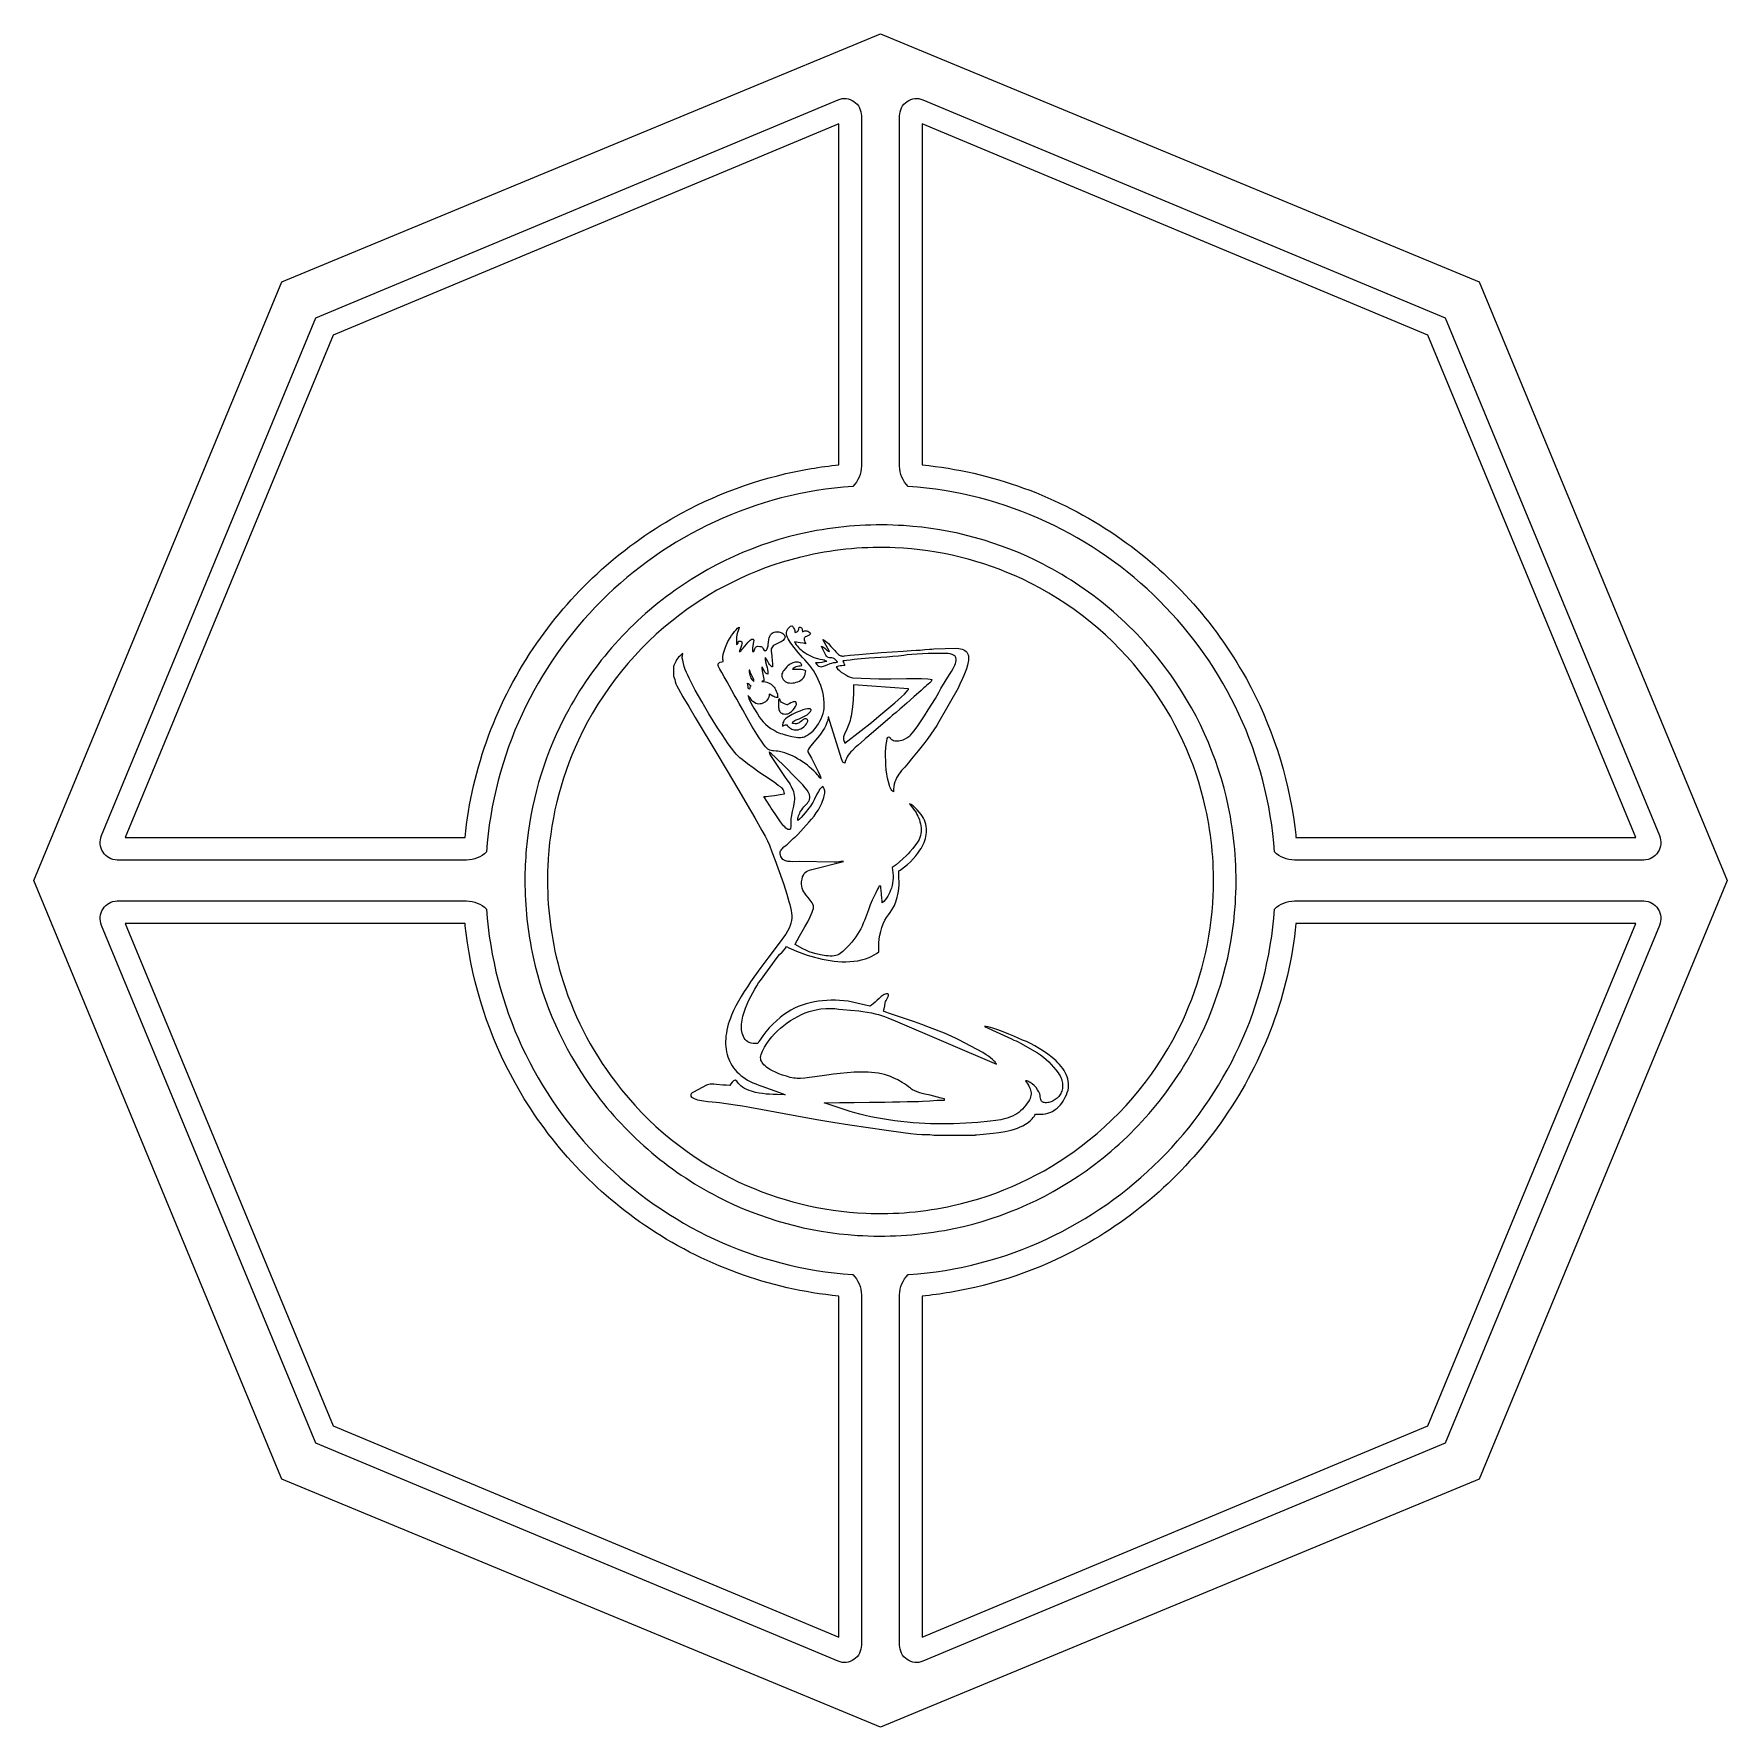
# Model space of a CAD drawing. Extents: x 0 to 300, y 0 to 300.
import ezdxf

# ---------------------------------------------------------------- set-up
doc = ezdxf.new("R2010")
doc.units = 0
doc.layers.add('Nível Padrão', color=18, linetype='CONTINUOUS')

msp = doc.modelspace()

# ---------------------------------------------------------------- linework, layer by layer
at = {"layer": 'Nível Padrão'}
for points in [[(43.93, 43.93), (43.17, 45.79), (0, 150), (43.93, 256.07), (150, 300), (256.07, 256.07), (300, 150), (256.07, 43.93), (150, 0), (43.93, 43.93)], [(126.52, 182.78), (126.59, 182.53), (126.7, 182.24), (126.99, 181.58), (127.3, 180.96), (127.54, 180.52), (128.18, 179.5), (128.51, 179.02), (128.86, 178.54), (129.21, 178.12), (129.62, 177.71), (130.09, 177.31), (130.59, 176.94), (131.14, 176.61), (131.71, 176.31), (132.3, 176.07), (132.61, 175.97), (132.91, 175.88), (133.57, 175.71), (134.31, 175.52), (135.04, 175.38), (135.37, 175.33), (135.67, 175.32), (135.89, 175.33), (136.1, 175.37), (136.31, 175.42), (136.52, 175.48), (136.73, 175.57), (136.93, 175.67), (137.32, 175.91), (137.7, 176.2), (138.07, 176.54), (138.4, 176.91), (138.72, 177.32), (139.01, 177.75), (139.27, 178.2), (139.49, 178.66), (139.68, 179.13), (139.84, 179.59), (139.95, 180.04), (140.02, 180.48), (140.04, 180.9), (140.02, 181.54), (139.97, 182.17), (139.88, 182.78), (139.77, 183.38), (139.61, 183.97), (139.43, 184.54), (139.22, 185.09), (138.98, 185.64), (138.71, 186.16), (138.42, 186.68), (138.1, 187.18), (137.76, 187.67), (137.4, 188.15), (137.02, 188.62), (136.61, 189.07), (136.19, 189.52), (135.83, 189.9), (135.39, 190.4), (134.92, 190.98), (134.45, 191.6), (134.02, 192.23), (133.66, 192.81), (133.53, 193.08), (133.42, 193.33), (133.36, 193.54), (133.33, 193.73), (133.35, 193.94), (133.41, 194.16), (133.49, 194.38), (133.61, 194.59), (133.75, 194.78), (133.91, 194.94), (134.08, 195.06), (134.28, 195.14), (134.38, 195.04), (134.49, 194.93), (134.58, 194.8), (134.67, 194.65), (134.74, 194.49), (134.8, 194.32), (134.84, 194.14), (134.86, 193.96), (135.05, 193.99), (135.2, 194.06), (135.31, 194.14), (135.4, 194.26), (135.47, 194.39), (135.52, 194.55), (135.57, 194.9), (135.75, 194.88), (135.89, 194.83), (135.99, 194.77), (136.06, 194.68), (136.11, 194.57), (136.14, 194.44), (136.16, 194.08), (136.36, 194.17), (136.56, 194.22), (136.75, 194.24), (136.94, 194.21), (137.11, 194.15), (137.28, 194.05), (137.43, 193.91), (137.57, 193.73), (137.47, 193.6), (137.35, 193.49), (137.24, 193.41), (137.12, 193.35), (136.88, 193.25), (136.68, 193.15), (136.6, 193.09), (136.53, 193.02), (136.49, 192.92), (136.48, 192.8), (136.49, 192.65), (136.54, 192.46), (136.62, 192.24), (136.75, 191.96), (136.28, 192.02), (135.74, 192.11), (134.75, 192.31), (134.9, 192.04), (135.08, 191.78), (135.28, 191.53), (135.49, 191.29), (135.71, 191.06), (135.95, 190.84), (136.21, 190.64), (136.47, 190.44), (137.03, 190.09), (137.61, 189.79), (138.21, 189.53), (138.82, 189.33), (139.26, 189.23), (139.75, 189.14), (139.99, 189.08), (140.21, 189), (140.38, 188.9), (140.46, 188.85), (140.51, 188.78), (140.02, 188.72), (139.58, 188.64), (139.11, 188.58), (138.83, 188.55), (138.51, 188.55), (138.71, 188.29), (138.9, 188.1), (139.09, 187.98), (139.28, 187.91), (139.47, 187.88), (139.67, 187.9), (139.88, 187.95), (140.09, 188.02), (140.56, 188.22), (141.09, 188.43), (141.38, 188.52), (141.7, 188.6), (142.03, 188.65), (142.4, 188.67), (142.25, 188.87), (142.11, 189.03), (141.98, 189.16), (141.85, 189.26), (141.73, 189.33), (141.61, 189.38), (141.38, 189.43), (140.96, 189.46), (140.75, 189.51), (140.65, 189.56), (140.54, 189.64), (140.46, 189.74), (140.34, 189.94), (140.02, 190.52), (139.73, 191.12), (139.57, 191.49), (139.78, 191.41), (139.97, 191.3), (140.13, 191.16), (140.28, 191.02), (140.43, 190.88), (140.59, 190.74), (140.77, 190.63), (140.98, 190.55), (140.39, 191.62), (139.81, 192.67), (139.92, 192.63), (140.04, 192.57), (140.28, 192.41), (140.52, 192.2), (140.76, 191.97), (141.22, 191.47), (141.6, 191.05), (141.88, 190.76), (142.11, 190.49), (142.32, 190.26), (142.53, 190.06), (142.74, 189.91), (142.86, 189.85), (142.99, 189.8), (143.12, 189.78), (143.27, 189.76), (143.44, 189.77), (143.62, 189.79), (144.63, 189.91), (146.17, 190.06), (150.13, 190.38), (154, 190.66), (155.43, 190.75), (156.29, 190.78), (156.66, 190.79), (157.05, 190.82), (157.87, 190.9), (158.7, 190.98), (159.09, 191.01), (159.46, 191.02), (163.47, 191.14), (163.85, 191.12), (164.19, 191.07), (164.49, 191), (164.75, 190.89), (164.97, 190.76), (165.16, 190.6), (165.3, 190.43), (165.42, 190.23), (165.51, 190.01), (165.57, 189.78), (165.6, 189.53), (165.6, 189.27), (165.59, 189), (165.55, 188.72), (165.5, 188.43), (165.43, 188.13), (165.25, 187.53), (165.03, 186.93), (164.78, 186.34), (164.53, 185.78), (164.06, 184.8), (163.87, 184.4), (163.75, 184.1), (160.36, 178.11), (159.96, 177.46), (159.47, 176.68), (158.94, 175.92), (158.4, 175.17), (157.83, 174.44), (156.67, 172.99), (155.51, 171.55), (154.89, 170.79), (154.29, 170.1), (153.75, 169.47), (153.5, 169.16), (153.26, 168.84), (153.05, 168.52), (152.86, 168.19), (152.69, 167.84), (152.55, 167.47), (152.44, 167.08), (152.35, 166.66), (152.3, 166.21), (152.28, 165.71), (152.15, 165.83), (152.02, 165.97), (151.89, 166.15), (151.78, 166.36), (151.67, 166.6), (151.57, 166.86), (151.39, 167.46), (151.24, 168.13), (151.12, 168.86), (151.02, 169.63), (150.96, 170.42), (150.92, 171.22), (150.9, 172.01), (150.91, 172.77), (150.95, 173.47), (151.01, 174.12), (151.1, 174.68), (151.21, 175.14), (151.27, 175.33), (151.34, 175.48), (151.62, 175.39), (151.67, 175.36), (151.68, 175.32), (151.69, 175.28), (151.72, 175.21), (151.79, 175.13), (151.93, 175.01), (152.12, 174.9), (152.33, 174.81), (152.55, 174.76), (152.78, 174.74), (153.02, 174.74), (153.27, 174.76), (153.51, 174.8), (153.76, 174.86), (154, 174.94), (154.23, 175.03), (154.67, 175.25), (155.04, 175.49), (155.19, 175.62), (155.32, 175.74), (155.63, 176.11), (155.96, 176.51), (156.61, 177.4), (157.22, 178.31), (157.77, 179.18), (158.42, 180.21), (159.1, 181.23), (159.76, 182.25), (160.06, 182.77), (160.36, 183.3), (160.47, 183.57), (160.57, 183.79), (160.63, 183.91), (160.71, 184.01), (162.24, 186.48), (162.56, 187.01), (162.88, 187.58), (163.15, 188.15), (163.26, 188.43), (163.34, 188.7), (163.39, 188.96), (163.4, 189.2), (163.36, 189.43), (163.28, 189.63), (163.22, 189.72), (163.15, 189.81), (163.06, 189.88), (162.95, 189.95), (162.69, 190.07), (162.36, 190.15), (162, 190.19), (161.64, 190.2), (161.26, 190.2), (160.89, 190.22), (160.24, 190.24), (159.42, 190.24), (158.47, 190.21), (157.46, 190.17), (155.53, 190.04), (154.73, 189.97), (154.12, 189.89), (153.17, 189.77), (152.17, 189.67), (151.13, 189.58), (150.08, 189.51), (147.96, 189.38), (145.94, 189.24), (145.31, 189.16), (144.64, 189.05), (143.98, 188.95), (143.65, 188.91), (143.34, 188.9), (143.51, 188.49), (143.59, 188.29), (143.69, 188.08), (143.15, 188.06), (142.83, 188.02), (142.56, 187.95), (142.16, 187.84), (142.41, 187.52), (142.71, 187.21), (143.06, 186.92), (143.43, 186.66), (143.83, 186.41), (144.24, 186.21), (144.65, 186.04), (145.05, 185.91), (149.69, 185.72), (151.83, 185.75), (154.62, 185.8), (156.01, 185.8), (157.29, 185.77), (158.36, 185.71), (158.78, 185.66), (159.11, 185.6), (159.05, 185.42), (158.96, 185.27), (158.85, 185.13), (158.72, 185), (158.44, 184.78), (158.15, 184.56), (157.9, 184.34), (157.67, 184.11), (157.45, 183.87), (157.19, 183.64), (155.93, 182.55), (154.68, 181.44), (153.42, 180.34), (152.79, 179.79), (152.15, 179.27), (151.9, 179.04), (151.66, 178.81), (147.6, 175.34), (147.34, 175.13), (147.08, 174.92), (146.09, 174.06), (145.54, 173.57), (145.01, 173.04), (144.76, 172.77), (144.52, 172.49), (144.3, 172.21), (144.11, 171.92), (143.95, 171.64), (143.83, 171.35), (143.74, 171.06), (143.69, 170.77), (143.55, 170.82), (143.44, 170.89), (143.35, 170.96), (143.29, 171.06), (143.19, 171.29), (143.09, 171.58), (140.79, 178.93), (140.77, 178.98), (140.75, 179.01), (140.72, 178.75), (140.67, 178.49), (140.6, 178.23), (140.52, 177.98), (140.32, 177.49), (140.08, 177.01), (139.8, 176.55), (139.49, 176.1), (139.17, 175.68), (138.84, 175.27), (138.19, 174.51), (137.64, 173.84), (137.42, 173.54), (137.25, 173.26), (137.14, 173.01), (137.11, 172.89), (137.1, 172.78), (137.77, 171.68), (138.94, 169.32), (139.23, 168.69), (139.37, 168.35), (139.45, 168.07), (139.27, 168.21), (139.13, 168.38), (138.99, 168.55), (138.84, 168.74), (138.52, 169.08), (138.18, 169.42), (137.82, 169.75), (137.44, 170.08), (137.04, 170.41), (136.63, 170.72), (136.2, 171.02), (135.77, 171.31), (135.32, 171.58), (134.87, 171.84), (134.41, 172.07), (133.95, 172.28), (133.49, 172.47), (133.03, 172.62), (132.57, 172.75), (132.11, 172.85), (131.8, 172.89), (131.53, 172.92), (131.06, 172.95), (130.84, 172.97), (130.62, 173.02), (130.39, 173.1), (130.13, 173.22), (130.02, 173.29), (129.9, 173.4), (129.62, 173.71), (129.29, 174.13), (128.92, 174.66), (128.52, 175.26), (128.1, 175.92), (127.23, 177.36), (126.38, 178.84), (125.6, 180.22), (124.96, 181.35), (124.53, 182.1), (124.08, 182.88), (123.65, 183.69), (122.82, 185.21), (122.32, 186.1), (121.89, 186.84), (121.54, 187.44), (121.41, 187.69), (121.31, 187.91), (121.25, 188.1), (121.23, 188.27), (121.26, 188.41), (121.33, 188.53), (121.45, 188.62), (121.62, 188.69), (121.86, 188.75), (122.15, 188.78), (122.1, 188.95), (122.06, 189.14), (122.06, 189.35), (122.07, 189.59), (122.15, 190.1), (122.29, 190.64), (122.45, 191.17), (122.63, 191.65), (122.81, 192.05), (122.95, 192.34), (123.37, 193.02), (123.61, 193.39), (123.87, 193.75), (124.13, 194.09), (124.41, 194.41), (124.69, 194.68), (124.98, 194.9), (124.88, 194.56), (124.77, 194.24), (124.67, 193.92), (124.57, 193.54), (124.51, 193.14), (124.5, 192.71), (124.51, 191.84), (124.67, 191.94), (124.72, 191.99), (124.76, 192.04), (124.78, 192.13), (124.78, 192.23), (124.78, 192.31), (124.82, 192.37), (124.91, 192.42), (125.09, 192.43), (125.24, 192.41), (125.34, 192.36), (125.41, 192.29), (125.45, 192.18), (125.47, 192.06), (125.46, 191.92), (125.39, 191.61), (125.28, 191.29), (125.15, 190.98), (125.04, 190.72), (124.98, 190.55), (125.11, 190.59), (125.22, 190.65), (125.31, 190.71), (125.38, 190.79), (125.51, 190.96), (125.66, 191.16), (125.94, 191.52), (126.24, 191.88), (126.58, 192.25), (126.73, 192.41), (126.89, 192.56), (127.06, 192.69), (127.14, 192.73), (127.23, 192.75), (127.34, 192.75), (127.42, 192.73), (127.48, 192.7), (127.52, 192.66), (127.54, 192.6), (127.55, 192.52), (127.52, 192.3), (127.41, 191.62), (127.35, 191.13), (127.33, 190.55), (127.57, 190.55), (127.65, 190.86), (127.71, 191.02), (127.78, 191.17), (127.87, 191.3), (127.98, 191.4), (128.11, 191.47), (128.27, 191.49), (128.63, 191.48), (128.86, 191.44), (129, 191.37), (129.08, 191.28), (129.22, 191.02), (129.35, 190.86), (129.57, 190.67), (129.78, 190.84), (129.85, 190.92), (129.91, 191.02), (129.99, 191.25), (130.07, 191.58), (130.12, 191.85), (130.15, 192.14), (130.22, 192.73), (130.28, 193.01), (130.37, 193.28), (130.49, 193.51), (130.56, 193.61), (130.65, 193.7), (130.82, 193.83), (131, 193.92), (131.19, 193.99), (131.39, 194.04), (131.58, 194.06), (131.78, 194.06), (131.98, 194.04), (132.16, 193.99), (132.34, 193.93), (132.51, 193.86), (132.67, 193.77), (132.8, 193.66), (132.91, 193.55), (133, 193.42), (133.07, 193.28), (133.1, 193.14), (133.01, 192.89), (132.9, 192.7), (132.76, 192.54), (132.6, 192.42), (132.42, 192.31), (132.21, 192.21), (131.76, 192), (131.37, 191.8), (131.18, 191.68), (131.01, 191.55), (130.85, 191.4), (130.73, 191.22), (130.65, 191.02), (130.63, 190.78), (130.64, 190.55), (130.66, 190.3), (130.74, 189.73), (130.83, 188.94), (130.85, 188.44), (130.86, 187.84), (130.76, 187.88), (130.66, 187.93), (130.49, 188.07), (130.34, 188.25), (130.21, 188.46), (129.97, 188.9), (129.85, 189.11), (129.73, 189.3), (129.62, 189.43), (129.57, 189.49), (129.59, 189.12), (129.65, 188.77), (129.81, 188.09), (129.9, 187.75), (129.97, 187.38), (130.02, 186.99), (130.04, 186.55), (129.87, 186.61), (129.73, 186.69), (129.62, 186.8), (129.52, 186.91), (129.37, 187.19), (129.22, 187.49), (129.03, 187.78), (129.01, 187.81), (128.98, 187.84), (128.99, 187.49), (129.03, 187.16), (129.15, 186.55), (129.27, 185.97), (129.31, 185.67), (129.33, 185.37), (129.03, 185.34), (129.03, 185.31), (129.02, 185.29), (128.98, 185.25), (129.29, 185.23), (129.6, 185.19), (129.89, 185.12), (130.16, 185.03), (130.41, 184.92), (130.63, 184.79), (130.83, 184.63), (131, 184.45), (131.14, 184.27), (131.27, 184.06), (131.41, 183.82), (131.53, 183.56), (131.64, 183.28), (131.73, 182.99), (131.78, 182.71), (131.8, 182.43), (131.53, 182.45), (131.3, 182.5), (131.12, 182.58), (130.95, 182.67), (130.65, 182.86), (130.48, 182.95), (130.27, 183.02), (130.25, 182.75), (130.19, 182.49), (130.09, 182.26), (129.96, 182.04), (129.8, 181.84), (129.61, 181.66), (129.4, 181.52), (129.17, 181.4), (128.93, 181.32), (128.68, 181.28), (128.43, 181.27), (128.17, 181.3), (127.91, 181.38), (127.65, 181.51), (127.41, 181.69), (127.18, 181.92), (127.07, 182.06), (127, 182.18), (126.93, 182.38), (126.52, 182.78)], [(113.32, 187.96), (113.32, 186.19), (113.39, 186.07), (113.44, 185.93), (113.54, 185.59), (113.63, 185.23), (113.76, 184.86), (113.94, 184.49), (114.21, 183.97), (114.99, 182.57), (116.02, 180.82), (117.17, 178.87), (121.2, 172.18), (123.97, 167.53), (125.32, 165.24), (126.4, 163.42), (127.72, 161.13), (129, 158.86), (129.54, 157.86), (129.96, 157.04), (130.32, 156.24), (130.77, 155.1), (131.28, 153.74), (131.82, 152.27), (132.79, 149.45), (133.16, 148.33), (133.41, 147.55), (133.78, 146.28), (133.94, 145.72), (134.07, 145.19), (134.17, 144.7), (134.24, 144.23), (134.28, 143.78), (134.27, 143.33), (134.23, 142.9), (134.13, 142.45), (133.99, 142), (133.79, 141.53), (133.54, 141.04), (133.22, 140.51), (132.84, 139.95), (132.39, 139.35), (130.02, 136.25), (128.79, 134.6), (127.57, 132.9), (126.98, 132.05), (126.41, 131.19), (125.86, 130.33), (125.34, 129.47), (124.85, 128.62), (124.39, 127.77), (123.98, 126.94), (123.61, 126.12), (123.4, 125.58), (123.21, 125.04), (123.04, 124.52), (122.9, 124), (122.78, 123.48), (122.69, 122.97), (122.62, 122.47), (122.57, 121.98), (122.55, 121.49), (122.56, 121.01), (122.58, 120.55), (122.64, 120.09), (122.72, 119.64), (122.82, 119.2), (122.95, 118.77), (123.1, 118.36), (123.28, 117.95), (123.48, 117.56), (123.71, 117.18), (123.97, 116.81), (124.24, 116.46), (124.55, 116.12), (124.88, 115.79), (125.23, 115.48), (125.61, 115.19), (126.01, 114.9), (126.45, 114.64), (126.9, 114.39), (127.38, 114.16), (127.89, 113.95), (128.42, 113.75), (128.98, 113.57), (132.77, 112.18), (132.86, 112.15), (133.1, 112.04), (131.67, 112.06), (131.01, 112.08), (130.36, 112.12), (129.73, 112.17), (129.11, 112.25), (128.49, 112.34), (127.87, 112.46), (127.51, 112.55), (127.12, 112.67), (126.72, 112.82), (126.31, 112.99), (125.92, 113.17), (125.57, 113.38), (125.25, 113.6), (125, 113.83), (124.81, 114.07), (124.67, 114.26), (124.52, 114.44), (124.27, 114.63), (124.1, 114.57), (123.95, 114.48), (123.82, 114.38), (123.71, 114.25), (123.51, 113.98), (123.33, 113.69), (122.66, 113.71), (122.05, 113.76), (120.96, 113.88), (120.47, 113.92), (120.01, 113.92), (119.8, 113.9), (119.58, 113.86), (119.37, 113.8), (119.17, 113.73), (116.89, 112.48), (116.65, 112.36), (116.56, 112.31), (116.5, 112.25), (116.46, 112.18), (116.42, 112.09), (116.38, 111.81), (116.54, 111.64), (116.74, 111.49), (116.99, 111.37), (117.27, 111.26), (117.58, 111.16), (117.92, 111.08), (118.64, 110.96), (119.41, 110.87), (120.16, 110.8), (120.87, 110.74), (121.48, 110.67), (124.23, 110.26), (125.56, 110.05), (126.87, 109.82), (137.4, 107.87), (139.07, 107.59), (141.55, 107.18), (144.56, 106.71), (147.83, 106.22), (151.09, 105.75), (154.04, 105.36), (155.32, 105.2), (156.41, 105.08), (157.3, 105.01), (157.93, 104.97), (158.77, 104.99), (159.46, 104.86), (166.76, 104.86), (166.85, 104.93), (167.02, 104.96), (169.94, 105.21), (170.99, 105.35), (172.09, 105.53), (172.64, 105.65), (173.18, 105.79), (173.72, 105.94), (174.25, 106.12), (174.76, 106.33), (175.24, 106.56), (175.71, 106.82), (176.14, 107.11), (176.53, 107.44), (176.89, 107.8), (177.05, 107.99), (177.21, 108.19), (177.35, 108.41), (177.47, 108.63), (178.42, 108.61), (178.84, 108.62), (179.23, 108.66), (179.63, 108.75), (180.03, 108.89), (180.46, 109.1), (180.94, 109.4), (181.28, 109.66), (181.59, 109.94), (181.87, 110.23), (182.12, 110.55), (182.34, 110.88), (182.55, 111.24), (182.74, 111.61), (182.93, 112), (183.1, 112.42), (183.22, 112.84), (183.29, 113.25), (183.32, 113.66), (183.32, 114.06), (183.27, 114.46), (183.18, 114.85), (183.06, 115.23), (182.91, 115.61), (182.73, 115.98), (182.52, 116.34), (182.28, 116.69), (182.02, 117.04), (181.73, 117.38), (181.43, 117.71), (181.11, 118.03), (180.77, 118.34), (180.41, 118.65), (179.67, 119.22), (178.9, 119.76), (178.12, 120.25), (177.34, 120.7), (176.57, 121.1), (175.84, 121.45), (175.17, 121.74), (173.62, 122.41), (172.71, 122.8), (171.75, 123.19), (170.81, 123.55), (169.91, 123.85), (169.49, 123.97), (169.09, 124.07), (168.73, 124.13), (168.41, 124.16), (173.23, 121.93), (173.64, 121.74), (174.03, 121.57), (174.42, 121.39), (174.83, 121.17), (177.83, 119.46), (178.35, 119.09), (178.86, 118.7), (179.34, 118.29), (179.81, 117.86), (180.26, 117.41), (180.68, 116.94), (181.09, 116.44), (181.48, 115.93), (181.66, 115.65), (181.81, 115.39), (181.94, 115.12), (182.05, 114.85), (182.13, 114.59), (182.2, 114.34), (182.24, 114.09), (182.26, 113.84), (182.26, 113.6), (182.25, 113.36), (182.22, 113.13), (182.17, 112.91), (182.1, 112.69), (182.02, 112.49), (181.93, 112.29), (181.82, 112.1), (181.7, 111.92), (181.57, 111.74), (181.28, 111.43), (180.95, 111.17), (180.6, 110.95), (180.22, 110.78), (179.83, 110.68), (179.63, 110.64), (179.43, 110.63), (179.23, 110.63), (179.03, 110.64), (178.88, 110.67), (178.76, 110.71), (178.66, 110.77), (178.58, 110.84), (178.51, 110.92), (178.45, 111.01), (178.38, 111.21), (178.33, 111.44), (178.3, 111.68), (178.26, 111.93), (178.2, 112.18), (178.04, 112.54), (177.83, 112.92), (177.56, 113.3), (177.24, 113.66), (176.89, 113.98), (176.7, 114.12), (176.51, 114.24), (176.31, 114.34), (176.11, 114.42), (175.91, 114.48), (175.71, 114.51), (176.1, 113.9), (176.26, 113.62), (176.4, 113.35), (176.51, 113.1), (176.6, 112.85), (176.66, 112.61), (176.68, 112.38), (176.68, 112.14), (176.65, 111.9), (176.59, 111.65), (176.5, 111.39), (176.37, 111.12), (176.21, 110.84), (176.01, 110.53), (175.77, 110.21), (175.47, 109.83), (175.16, 109.5), (174.83, 109.19), (174.49, 108.92), (174.14, 108.67), (173.78, 108.46), (173.4, 108.26), (173.01, 108.1), (172.6, 107.95), (172.19, 107.82), (171.76, 107.71), (171.32, 107.62), (170.41, 107.47), (169.45, 107.35), (167.26, 107.15), (165.1, 107), (162.94, 106.9), (161.85, 106.87), (160.76, 106.86), (159.84, 106.87), (158.87, 106.89), (157.87, 106.94), (156.83, 107), (155.77, 107.08), (154.7, 107.18), (153.61, 107.3), (152.53, 107.44), (151.44, 107.59), (150.37, 107.76), (149.32, 107.94), (148.3, 108.14), (147.31, 108.36), (146.36, 108.58), (145.46, 108.83), (144.62, 109.08), (140.04, 110.63), (142.71, 110.65), (145.36, 110.69), (148.03, 110.73), (150.75, 110.75), (152.13, 110.76), (153.44, 110.81), (154.72, 110.85), (156.05, 110.86), (156.74, 110.87), (157.42, 110.9), (158.73, 110.98), (160.02, 111.06), (160.68, 111.09), (161.35, 111.1), (161.35, 111.33), (161.05, 111.37), (160.73, 111.43), (160.07, 111.59), (158.78, 111.95), (157.87, 112.16), (157.41, 112.26), (156.95, 112.39), (156.51, 112.53), (156.08, 112.71), (155.68, 112.93), (155.5, 113.05), (155.32, 113.19), (154.97, 113.47), (154.61, 113.73), (154.23, 113.98), (153.85, 114.22), (153.06, 114.66), (152.25, 115.06), (151.75, 115.27), (151.24, 115.45), (150.71, 115.61), (150.16, 115.73), (149.6, 115.84), (149.02, 115.92), (148.42, 115.98), (147.82, 116.02), (147.21, 116.04), (146.6, 116.05), (145.35, 116.02), (144.1, 115.94), (142.87, 115.82), (141.66, 115.67), (140.5, 115.52), (138.36, 115.2), (137.41, 115.07), (136.57, 114.97), (135.85, 114.92), (135.53, 114.91), (135.26, 114.92), (134.96, 114.95), (134.65, 114.99), (134, 115.12), (133.32, 115.31), (132.64, 115.53), (131.98, 115.77), (131.37, 116.03), (130.84, 116.29), (130.41, 116.54), (129.81, 116.95), (129.56, 117.15), (129.34, 117.35), (129.16, 117.55), (129.01, 117.76), (128.89, 117.97), (128.81, 118.19), (128.77, 118.41), (128.76, 118.65), (128.78, 118.91), (128.85, 119.18), (128.95, 119.48), (129.08, 119.79), (129.26, 120.13), (129.47, 120.49), (129.87, 121.11), (130.3, 121.71), (130.76, 122.28), (131.24, 122.83), (131.76, 123.36), (132.3, 123.86), (132.86, 124.33), (133.45, 124.78), (134.06, 125.19), (134.69, 125.57), (135.34, 125.93), (136, 126.24), (136.68, 126.53), (137.38, 126.78), (138.09, 126.99), (138.81, 127.16), (139.09, 127.2), (139.45, 127.25), (140.33, 127.32), (141.22, 127.34), (141.6, 127.33), (141.89, 127.31), (142.59, 127.23), (143.3, 127.16), (144.71, 127.04), (146.15, 126.91), (146.88, 126.81), (147.63, 126.69), (148.4, 126.53), (149.07, 126.39), (149.66, 126.23), (150.2, 126.07), (150.73, 125.89), (151.28, 125.68), (152.57, 125.16), (170.53, 117.46), (170.48, 117.59), (170.4, 117.72), (170.29, 117.87), (170.16, 118.01), (169.85, 118.3), (169.49, 118.59), (169.11, 118.86), (168.73, 119.11), (168.11, 119.51), (163.9, 121.77), (163.26, 122.08), (162.62, 122.37), (161.32, 122.93), (158.69, 123.98), (157.35, 124.5), (156.69, 124.75), (156.04, 124.97), (153.16, 125.91), (151.6, 126.45), (150.97, 126.68), (150.52, 126.87), (150.59, 127.06), (150.65, 127.29), (150.75, 127.79), (150.84, 128.3), (150.91, 128.54), (150.99, 128.76), (151.18, 129.09), (151.3, 129.32), (151.4, 129.55), (151.43, 129.66), (151.44, 129.75), (151.42, 129.83), (151.38, 129.89), (151.3, 129.93), (151.19, 129.94), (151.04, 129.92), (150.84, 129.87), (150.67, 129.8), (150.49, 129.7), (150.31, 129.58), (150.13, 129.44), (149.76, 129.12), (149.39, 128.77), (149.04, 128.43), (148.7, 128.12), (148.39, 127.89), (148.24, 127.8), (148.11, 127.75), (144.27, 128.63), (143.52, 128.7), (142.76, 128.75), (142, 128.78), (141.25, 128.78), (140.5, 128.75), (139.75, 128.7), (139.01, 128.61), (138.28, 128.49), (137.56, 128.34), (136.84, 128.16), (136.14, 127.93), (135.44, 127.67), (134.77, 127.37), (134.1, 127.02), (133.46, 126.63), (132.83, 126.2), (132.2, 125.71), (131.56, 125.15), (130.92, 124.54), (130.3, 123.88), (129.7, 123.2), (129.16, 122.5), (128.68, 121.8), (128.46, 121.45), (128.27, 121.1), (127.82, 121.11), (127.43, 121.14), (127.07, 121.2), (126.76, 121.29), (126.48, 121.41), (126.24, 121.59), (126.03, 121.81), (125.84, 122.09), (125.71, 122.36), (125.6, 122.65), (125.51, 122.94), (125.44, 123.25), (125.4, 123.56), (125.38, 123.89), (125.38, 124.22), (125.39, 124.55), (125.43, 124.9), (125.48, 125.25), (125.63, 125.95), (125.83, 126.67), (126.08, 127.39), (126.37, 128.1), (126.68, 128.8), (127.02, 129.47), (127.37, 130.12), (127.72, 130.74), (128.07, 131.31), (128.41, 131.84), (128.73, 132.3), (131.71, 136.38), (132.13, 136.86), (132.55, 137.33), (132.97, 137.8), (133.16, 138.04), (133.33, 138.29), (133.74, 138.09), (134.17, 137.88), (135.11, 137.49), (136.08, 137.12), (137.03, 136.8), (137.67, 136.6), (138.33, 136.41), (139, 136.23), (139.68, 136.07), (140.37, 135.93), (141.07, 135.81), (141.77, 135.71), (142.47, 135.64), (143.17, 135.6), (143.87, 135.59), (144.58, 135.62), (145.27, 135.68), (145.96, 135.78), (146.65, 135.93), (147.32, 136.12), (147.98, 136.35), (148.22, 136.46), (148.44, 136.57), (148.86, 136.83), (149.27, 137.09), (149.69, 137.35), (149.7, 138.16), (149.73, 138.92), (149.79, 139.64), (149.89, 140.33), (150.03, 140.99), (150.22, 141.65), (150.47, 142.3), (150.79, 142.96), (151.08, 143.45), (151.39, 143.89), (151.7, 144.33), (152.01, 144.79), (152.31, 145.3), (152.46, 145.58), (152.6, 145.9), (152.73, 146.24), (152.85, 146.62), (152.97, 147.04), (153.08, 147.5), (153.19, 148.11), (153.26, 148.66), (153.29, 149.17), (153.29, 149.65), (153.25, 150.62), (153.23, 151.14), (153.23, 151.71), (153.48, 151.85), (153.74, 152.02), (154.27, 152.4), (154.79, 152.84), (155.3, 153.32), (155.79, 153.83), (156.24, 154.35), (156.64, 154.86), (156.99, 155.35), (157.21, 155.69), (157.4, 156.03), (157.58, 156.38), (157.73, 156.72), (157.86, 157.07), (157.97, 157.43), (158.06, 157.78), (158.12, 158.14), (158.16, 158.5), (158.17, 158.86), (158.15, 159.23), (158.11, 159.59), (158.03, 159.96), (157.93, 160.32), (157.79, 160.68), (157.62, 161.05), (157.44, 161.35), (157.18, 161.72), (156.86, 162.11), (156.5, 162.51), (156.13, 162.89), (155.76, 163.21), (155.41, 163.46), (155.25, 163.54), (155.11, 163.59), (156.1, 162.35), (156.29, 162.04), (156.46, 161.72), (156.62, 161.4), (156.77, 161.07), (156.89, 160.73), (156.99, 160.39), (157.08, 160.04), (157.14, 159.69), (157.18, 159.34), (157.19, 159), (157.18, 158.65), (157.14, 158.3), (157.07, 157.96), (156.97, 157.62), (156.84, 157.29), (156.68, 156.96), (156.46, 156.61), (156.22, 156.3), (155.71, 155.69), (155.18, 155.05), (154.9, 154.75), (154.61, 154.44), (153.98, 153.84), (153.39, 153.3), (152.76, 152.8), (152.05, 152.3), (152.15, 151.81), (152.21, 151.35), (152.24, 150.89), (152.24, 150.44), (152.21, 150), (152.15, 149.55), (152.05, 149.11), (151.92, 148.66), (151.8, 148.31), (151.65, 147.95), (151.48, 147.59), (151.29, 147.22), (151.07, 146.88), (150.83, 146.56), (150.57, 146.28), (150.28, 146.06), (150.27, 146.45), (150.25, 146.83), (150.17, 147.57), (150.09, 148.28), (150.06, 148.64), (150.05, 149), (149.69, 149), (149.62, 148.77), (149.49, 148.48), (149.16, 147.8), (148.8, 147.1), (148.52, 146.53), (148.18, 145.69), (147.86, 144.8), (147.52, 143.87), (147.15, 142.91), (146.95, 142.42), (146.73, 141.93), (146.49, 141.45), (146.23, 140.96), (145.94, 140.48), (145.62, 140.01), (145.28, 139.54), (144.9, 139.09), (144.32, 138.43), (143.81, 137.88), (143.57, 137.63), (143.34, 137.41), (143.1, 137.22), (142.86, 137.05), (142.61, 136.91), (142.35, 136.8), (142.07, 136.71), (141.78, 136.65), (141.45, 136.61), (141.11, 136.6), (140.73, 136.63), (140.31, 136.67), (139.36, 136.83), (138.58, 137), (137.93, 137.18), (137.34, 137.39), (136.79, 137.63), (136.22, 137.91), (134.86, 138.64), (135.14, 139.18), (135.27, 139.45), (135.43, 139.72), (136.15, 140.94), (136.62, 141.78), (137.1, 142.67), (137.54, 143.57), (137.73, 143.99), (137.89, 144.39), (138.01, 144.75), (138.1, 145.06), (138.13, 145.33), (138.13, 145.44), (138.12, 145.53), (138.02, 145.8), (137.89, 146.06), (137.74, 146.3), (137.56, 146.54), (137.16, 147), (136.76, 147.48), (136.57, 147.74), (136.4, 148.01), (136.25, 148.3), (136.13, 148.62), (136.05, 148.97), (136.02, 149.35), (136.03, 149.77), (136.11, 150.23), (136.21, 150.64), (136.33, 150.97), (136.48, 151.22), (136.66, 151.42), (136.88, 151.57), (137.14, 151.7), (137.45, 151.81), (137.82, 151.93), (143.46, 153.35), (142.99, 153.34), (142.66, 153.3), (142.32, 153.26), (141.82, 153.23), (135.57, 153.35), (134.49, 153.33), (134.01, 153.34), (133.57, 153.38), (133.38, 153.42), (133.19, 153.47), (133.02, 153.54), (132.86, 153.64), (132.71, 153.75), (132.57, 153.89), (132.46, 154.06), (132.35, 154.26), (132.27, 154.48), (132.23, 154.69), (132.22, 154.88), (132.25, 155.06), (132.31, 155.23), (132.39, 155.39), (132.5, 155.54), (132.62, 155.68), (132.9, 155.95), (133.21, 156.2), (133.51, 156.44), (133.78, 156.68), (134.27, 157.18), (134.51, 157.42), (134.8, 157.66), (134.92, 157.75), (135.06, 157.87), (135.23, 158.05), (135.29, 158.11), (135.35, 158.17), (137.37, 160.39), (137.8, 160.89), (138.22, 161.42), (138.63, 161.96), (139, 162.53), (139.33, 163.12), (139.63, 163.73), (139.75, 164.05), (139.86, 164.36), (139.96, 164.69), (140.04, 165.02), (140.09, 165.26), (140.11, 165.49), (140.12, 165.7), (140.11, 165.9), (140.07, 166.09), (140.01, 166.27), (139.92, 166.46), (139.81, 166.65), (139.68, 166.6), (139.55, 166.5), (139.41, 166.36), (139.28, 166.19), (139, 165.77), (138.73, 165.29), (138.23, 164.28), (138, 163.83), (137.8, 163.48), (137.59, 163.17), (137.31, 162.79), (136.65, 161.97), (136.3, 161.56), (135.95, 161.19), (135.62, 160.88), (135.33, 160.65), (135.37, 160.94), (135.42, 161.21), (135.5, 161.46), (135.58, 161.7), (135.68, 161.92), (135.79, 162.14), (136.04, 162.54), (136.23, 162.8), (136.44, 163.04), (136.85, 163.49), (137.04, 163.7), (137.2, 163.92), (137.34, 164.14), (137.43, 164.38), (137.48, 164.64), (137.48, 164.78), (137.47, 164.93), (137.44, 165.08), (137.4, 165.24), (137.24, 165.6), (137.01, 166), (136.68, 166.44), (136.25, 166.95), (135.72, 167.51), (134.85, 168.38), (133.15, 170.07), (131.37, 171.8), (130.69, 172.43), (130.44, 172.64), (130.27, 172.78), (130.32, 172.52), (130.39, 172.33), (130.5, 172.17), (130.65, 171.97), (130.89, 171.61), (131.1, 171.25), (133, 168.44), (133.43, 167.86), (133.82, 167.28), (134, 166.98), (134.17, 166.68), (134.32, 166.38), (134.45, 166.07), (134.56, 165.75), (134.65, 165.42), (134.71, 165.08), (134.75, 164.73), (134.76, 164.36), (134.73, 163.98), (134.67, 163.58), (134.58, 163.17), (134.35, 162.21), (134.16, 161.24), (134.13, 161), (134.12, 160.71), (134.12, 160.08), (134.11, 159.5), (134.08, 159.28), (134.04, 159.12), (133.98, 159.07), (133.91, 159.04), (133.83, 159.02), (133.75, 159.02), (133.59, 159.06), (133.41, 159.16), (133.22, 159.3), (133.03, 159.48), (132.83, 159.69), (132.64, 159.93), (132.26, 160.42), (131.93, 160.91), (131.47, 161.62), (130.91, 162.42), (130.64, 162.8), (130.37, 163.22), (129.85, 164.07), (129.33, 164.89), (129.72, 164.9), (130.17, 164.94), (131.2, 165.06), (132.2, 165.21), (132.98, 165.36), (132.95, 165.66), (132.88, 165.9), (132.77, 166.1), (132.62, 166.28), (132.46, 166.43), (132.28, 166.57), (131.89, 166.86), (131.54, 167.14), (131.14, 167.41), (129.47, 168.52), (128.46, 169.21), (127.42, 169.94), (126.41, 170.68), (125.49, 171.41), (125.09, 171.75), (124.72, 172.08), (124.42, 172.39), (124.17, 172.67), (123.58, 173.44), (123.01, 174.23), (121.92, 175.84), (121.13, 177.03), (120.34, 178.27), (119.57, 179.52), (118.86, 180.78), (118.32, 181.74), (117.76, 182.73), (117.18, 183.74), (116.62, 184.78), (116.1, 185.82), (115.86, 186.35), (115.63, 186.88), (115.42, 187.41), (115.24, 187.94), (115.08, 188.47), (114.95, 189.01), (114.88, 189.41), (114.88, 189.53), (114.88, 189.63), (114.92, 189.83), (114.97, 190.2), (114.67, 189.98), (114.42, 189.76), (114.21, 189.54), (114.04, 189.31), (113.88, 189.07), (113.74, 188.81), (113.45, 188.19), (113.38, 188.03), (113.32, 187.96)], [(127.57, 185.25), (127.56, 185.41), (127.53, 185.57), (127.45, 185.85), (127.33, 186.09), (127.21, 186.33), (127.08, 186.55), (126.97, 186.77), (126.89, 187), (126.87, 187.12), (126.86, 187.25), (126.74, 187.25), (126.75, 186.97), (126.79, 186.68), (126.85, 186.4), (126.94, 186.12), (127.05, 185.86), (127.19, 185.62), (127.36, 185.42), (127.57, 185.25)], [(132.51, 186.43), (132.54, 186.11), (132.62, 185.83), (132.74, 185.6), (132.91, 185.41), (133.11, 185.25), (133.34, 185.13), (133.6, 185.05), (133.87, 185), (134.16, 184.99), (134.46, 185), (134.76, 185.05), (135.06, 185.12), (135.35, 185.22), (135.62, 185.34), (135.88, 185.48), (136.12, 185.65), (136.25, 185.78), (136.37, 185.93), (136.47, 186.1), (136.56, 186.28), (136.63, 186.48), (136.68, 186.69), (136.75, 187.13), (136.48, 187.24), (136.22, 187.31), (135.96, 187.36), (135.68, 187.38), (135.08, 187.38), (134.39, 187.37), (134.52, 187.53), (134.67, 187.67), (134.85, 187.79), (135.05, 187.89), (135.27, 187.97), (135.51, 188.03), (135.77, 188.06), (136.04, 188.08), (136.01, 188.24), (135.95, 188.37), (135.86, 188.48), (135.74, 188.57), (135.6, 188.63), (135.44, 188.68), (135.26, 188.69), (135.07, 188.69), (134.87, 188.66), (134.66, 188.61), (134.45, 188.54), (134.24, 188.45), (134.02, 188.34), (133.81, 188.2), (133.61, 188.05), (133.42, 187.87), (133.16, 187.59), (132.86, 187.22), (132.72, 187.02), (132.61, 186.82), (132.54, 186.62), (132.51, 186.43)], [(126.57, 184.07), (126.58, 184.17), (126.55, 184.36), (126.5, 184.67), (126.44, 184.95), (126.68, 184.85), (126.72, 184.81), (126.74, 184.77), (126.76, 184.73), (126.81, 184.67), (126.89, 184.59), (127.03, 184.48), (126.95, 184.37), (126.86, 184.26), (126.82, 184.2), (126.8, 183.89), (126.67, 183.98), (126.57, 184.07)], [(143.46, 175.36), (143.47, 174.93), (143.5, 174.81), (143.52, 174.74), (143.6, 174.59), (143.64, 174.48), (143.69, 174.31), (146.58, 176.59), (148.38, 178.02), (149.72, 179.1), (151.15, 180.29), (152.55, 181.48), (153.75, 182.55), (154.23, 183.02), (154.61, 183.42), (154.87, 183.73), (154.95, 183.86), (154.99, 183.96), (145.22, 184.66), (145.2, 183.23), (145.13, 181.98), (145.02, 180.77), (144.85, 179.5), (144.78, 179.1), (144.7, 178.72), (144.61, 178.36), (144.5, 178.01), (144.27, 177.38), (144.04, 176.82), (143.63, 175.94), (143.5, 175.61), (143.47, 175.48), (143.46, 175.36)], [(131.92, 181.84), (131.91, 181.05), (131.93, 180.66), (131.96, 180.47), (132, 180.29), (132.06, 180.12), (132.14, 179.97), (132.24, 179.83), (132.37, 179.71), (132.53, 179.62), (132.72, 179.54), (132.95, 179.5), (133.22, 179.48), (133.39, 179.5), (133.56, 179.54), (133.73, 179.61), (133.89, 179.71), (134.05, 179.82), (134.21, 179.94), (134.5, 180.22), (134.74, 180.52), (134.93, 180.81), (135.06, 181.06), (135.09, 181.17), (135.1, 181.25), (135.08, 181.42), (135.04, 181.55), (134.97, 181.63), (134.89, 181.67), (134.78, 181.69), (134.66, 181.67), (134.53, 181.64), (134.4, 181.58), (134.11, 181.45), (133.84, 181.3), (133.61, 181.18), (133.52, 181.14), (133.45, 181.13), (133.27, 181.18), (133.02, 181.28), (132.62, 181.48), (132.43, 181.62), (132.3, 181.75), (132.23, 181.93), (132.16, 182.19), (132.04, 182.13), (131.96, 182.09), (131.94, 182.06), (131.93, 182.02), (131.92, 181.84)], [(132.63, 177.37), (132.87, 177.44), (133.02, 177.51), (133.18, 177.56), (133.45, 177.6), (133.49, 177.49), (133.57, 177.37), (133.66, 177.26), (133.79, 177.14), (133.93, 177.03), (134.09, 176.93), (134.28, 176.84), (134.47, 176.77), (134.69, 176.72), (134.91, 176.69), (135.15, 176.69), (135.39, 176.72), (135.64, 176.79), (135.9, 176.89), (136.16, 177.04), (136.42, 177.22), (136.53, 177.33), (136.69, 177.51), (136.86, 177.75), (137.01, 178), (137.07, 178.13), (137.1, 178.25), (137.11, 178.36), (137.09, 178.46), (137.04, 178.54), (136.95, 178.61), (136.81, 178.65), (136.63, 178.66), (136.52, 178.65), (136.42, 178.61), (136.33, 178.55), (136.24, 178.48), (136.06, 178.31), (135.85, 178.12), (135.73, 178.03), (135.6, 177.94), (135.46, 177.87), (135.29, 177.82), (135.11, 177.78), (134.9, 177.77), (134.66, 177.79), (134.39, 177.84), (134.43, 177.95), (134.49, 178.06), (134.55, 178.15), (134.63, 178.23), (134.81, 178.36), (135.04, 178.47), (135.61, 178.67), (135.95, 178.81), (136.32, 178.97), (136.67, 179.17), (136.98, 179.36), (137.24, 179.56), (137.45, 179.75), (137.59, 179.93), (137.68, 180.09), (137.7, 180.17), (137.7, 180.23), (137.68, 180.29), (137.65, 180.34), (137.6, 180.38), (137.53, 180.41), (137.34, 180.44), (137.06, 180.42), (136.7, 180.35), (136.25, 180.22), (135.72, 180.02), (135.08, 179.75), (134.35, 179.41), (134.04, 179.25), (133.73, 179.08), (133.44, 178.89), (133.18, 178.67), (133.07, 178.55), (132.96, 178.42), (132.87, 178.28), (132.79, 178.12), (132.72, 177.96), (132.67, 177.78), (132.64, 177.58), (132.63, 177.37)]]:
    msp.add_lwpolyline(points, close=True, dxfattribs=at)
for points in [[(80.18, 155.07, -0.197486), (76.66, 153.62), (14.75, 153.62), (14.38, 153.64), (14.01, 153.72), (13.66, 153.83), (13.33, 153.99), (13.02, 154.19), (12.73, 154.43), (12.47, 154.71), (12.25, 155.02), (12.06, 155.35), (11.92, 155.71), (11.82, 156.07), (11.76, 156.45), (11.75, 156.83), (11.79, 157.21), (11.87, 157.58), (12, 157.95), (49.98, 249.66), (142.49, 288.33), (142.85, 288.45), (143.21, 288.52), (143.57, 288.55), (143.93, 288.54), (144.29, 288.47), (144.64, 288.37), (144.98, 288.22), (145.3, 288.02), (145.59, 287.79), (145.85, 287.52), (146.08, 287.23), (146.27, 286.91), (146.42, 286.56), (146.53, 286.2), (146.59, 285.83), (146.62, 285.45), (146.62, 223.43, -0.204006), (145.08, 219.83), (143.46, 219.7), (141.85, 219.53), (140.25, 219.32), (138.66, 219.08), (137.09, 218.81), (135.52, 218.5), (133.97, 218.15), (132.43, 217.77), (130.91, 217.36), (129.4, 216.91), (127.9, 216.44), (126.42, 215.92), (124.95, 215.38), (123.5, 214.81), (122.07, 214.2), (120.65, 213.56), (119.25, 212.9), (117.86, 212.2), (116.5, 211.47), (115.15, 210.72), (113.82, 209.93), (112.51, 209.12), (111.22, 208.28), (109.95, 207.41), (108.7, 206.52), (107.47, 205.6), (106.26, 204.65), (105.07, 203.68), (103.91, 202.68), (102.76, 201.66), (101.64, 200.61), (100.55, 199.54), (99.47, 198.44), (98.42, 197.32), (97.4, 196.18), (96.4, 195.02), (95.42, 193.84), (94.47, 192.63), (93.55, 191.4), (92.65, 190.15), (91.79, 188.88), (90.94, 187.59), (90.13, 186.29), (89.34, 184.96), (88.58, 183.61), (87.86, 182.25), (87.16, 180.87), (86.49, 179.47), (85.85, 178.05), (85.24, 176.62), (84.66, 175.17), (84.12, 173.71), (83.6, 172.23), (83.12, 170.73), (82.67, 169.22), (82.26, 167.7), (81.88, 166.16), (81.53, 164.62), (81.22, 163.05), (80.94, 161.48), (80.69, 159.89), (80.49, 158.29), (80.32, 156.69), (80.18, 155.07), (80.18, 155.07)], [(219.82, 155.07), (219.68, 156.69), (219.51, 158.3), (219.31, 159.89), (219.06, 161.48), (218.78, 163.05), (218.47, 164.62), (218.12, 166.17), (217.74, 167.7), (217.33, 169.23), (216.88, 170.74), (216.4, 172.23), (215.88, 173.71), (215.34, 175.18), (214.76, 176.62), (214.15, 178.06), (213.51, 179.47), (212.84, 180.87), (212.14, 182.25), (211.41, 183.62), (210.66, 184.96), (209.87, 186.29), (209.05, 187.6), (208.21, 188.89), (207.34, 190.16), (206.45, 191.41), (205.52, 192.64), (204.57, 193.84), (203.6, 195.03), (202.6, 196.19), (201.57, 197.33), (200.52, 198.45), (199.45, 199.55), (198.35, 200.62), (197.23, 201.67), (196.09, 202.69), (194.92, 203.69), (193.73, 204.66), (192.53, 205.61), (191.3, 206.53), (190.05, 207.42), (188.77, 208.29), (187.48, 209.13), (186.17, 209.94), (184.84, 210.73), (183.5, 211.48), (182.13, 212.21), (180.75, 212.9), (179.35, 213.57), (177.93, 214.21), (176.49, 214.81), (175.04, 215.39), (173.58, 215.93), (172.1, 216.44), (170.6, 216.92), (169.09, 217.37), (167.56, 217.78), (166.03, 218.16), (164.48, 218.5), (162.91, 218.81), (161.34, 219.09), (159.75, 219.33), (158.15, 219.53), (156.54, 219.7), (154.92, 219.83, -0.203998), (153.38, 223.43), (153.38, 285.45), (153.41, 285.83), (153.47, 286.2), (153.58, 286.56), (153.73, 286.91), (153.92, 287.23), (154.15, 287.52), (154.41, 287.79), (154.71, 288.02), (155.02, 288.22), (155.36, 288.37), (155.71, 288.47), (156.07, 288.54), (156.43, 288.55), (156.79, 288.52), (157.15, 288.45), (157.51, 288.33), (250.02, 249.66), (288.01, 157.95), (288.13, 157.58), (288.21, 157.21), (288.25, 156.83), (288.24, 156.45), (288.18, 156.07), (288.08, 155.71), (287.94, 155.35), (287.75, 155.02), (287.53, 154.71), (287.27, 154.43), (286.98, 154.19), (286.67, 153.99), (286.34, 153.83), (285.99, 153.72), (285.62, 153.64), (285.25, 153.62), (223.34, 153.62, -0.197486), (219.82, 155.07), (219.82, 155.07)], [(76.39, 157.62, -0.12671), (89.12, 192.07, -0.117517), (114.75, 215.08, -0.082896), (137.69, 222.98, -0.016861), (142.62, 223.64), (142.62, 284.04), (53.05, 246.6), (16.19, 157.62), (76.39, 157.62)], [(223.61, 157.62), (283.81, 157.62), (246.95, 246.6), (157.38, 284.04), (157.38, 223.64, -0.126175), (191.75, 211.1, -0.116618), (214.77, 185.82, -0.094986), (223.4, 159.49, -0.006378), (223.61, 157.62)], [(87, 150, 0.054318), (88.47, 136.39, 0.101067), (98.67, 113.47, 0.119297), (121.17, 93.97, 0.103493), (145.91, 87.13, 0.060839), (161.31, 88.01, 0.109943), (186.41, 98.58, 0.119927), (206.03, 121.17, 0.103493), (212.87, 145.91, 0.060839), (211.99, 161.31, 0.109943), (201.42, 186.41, 0.119927), (178.83, 206.03, 0.103493), (154.09, 212.87, 0.060839), (138.69, 211.99, 0.109877), (113.61, 201.43, 0.120973), (93.86, 178.61, 0.096754), (87.24, 155.52, 0.021823), (87, 150)], [(91, 150, 0.071455), (93.36, 133.41, 0.091783), (103.02, 114.31, 0.120741), (124.93, 96.58, 0.099438), (147.4, 91.06, 0.065578), (162.84, 92.4, 0.107818), (185.57, 102.92, 0.121394), (203.42, 124.93, 0.099438), (208.94, 147.4, 0.065578), (207.6, 162.84, 0.107818), (197.08, 185.57, 0.121394), (175.07, 203.42, 0.099438), (152.6, 208.94, 0.065573), (137.16, 207.6, 0.107758), (114.44, 197.08, 0.122408), (96.48, 174.87, 0.099256), (91.05, 152.42, 0.010199), (91, 150)], [(145.08, 80.17, -0.204006), (146.62, 76.57), (146.62, 14.55), (146.59, 14.17), (146.53, 13.79), (146.42, 13.44), (146.27, 13.09), (146.08, 12.77), (145.85, 12.48), (145.59, 12.21), (145.3, 11.98), (144.98, 11.78), (144.64, 11.63), (144.29, 11.53), (143.93, 11.46), (143.57, 11.45), (143.21, 11.48), (142.85, 11.55), (142.49, 11.67), (49.98, 50.34), (12, 142.05), (11.87, 142.42), (11.79, 142.79), (11.75, 143.17), (11.76, 143.55), (11.82, 143.93), (11.92, 144.29), (12.06, 144.65), (12.25, 144.98), (12.47, 145.29), (12.73, 145.57), (13.02, 145.81), (13.33, 146.01), (13.66, 146.17), (14.01, 146.28), (14.38, 146.35), (14.75, 146.38), (76.66, 146.38, -0.19747), (80.18, 144.93), (80.32, 143.32), (80.49, 141.71), (80.69, 140.11), (80.94, 138.52), (81.21, 136.95), (81.53, 135.39), (81.87, 133.84), (82.25, 132.31), (82.67, 130.78), (83.12, 129.28), (83.6, 127.78), (84.11, 126.3), (84.66, 124.84), (85.23, 123.39), (85.84, 121.96), (86.48, 120.54), (87.15, 119.15), (87.85, 117.77), (88.57, 116.4), (89.33, 115.06), (90.12, 113.73), (90.93, 112.42), (91.77, 111.13), (92.64, 109.87), (93.54, 108.62), (94.46, 107.39), (95.41, 106.18), (96.38, 105), (97.38, 103.83), (98.4, 102.69), (99.45, 101.58), (100.52, 100.48), (101.62, 99.41), (102.74, 98.36), (103.88, 97.34), (105.04, 96.34), (106.23, 95.37), (107.44, 94.42), (108.67, 93.5), (109.92, 92.61), (111.18, 91.74), (112.47, 90.9), (113.78, 90.09), (115.11, 89.3), (116.46, 88.55), (117.82, 87.82), (119.2, 87.12), (120.6, 86.45), (122.02, 85.82), (123.45, 85.21), (124.9, 84.63), (126.36, 84.09), (127.84, 83.58), (129.34, 83.1), (130.85, 82.65), (132.37, 82.24), (133.91, 81.86), (135.46, 81.51), (137.02, 81.2), (138.59, 80.93), (140.18, 80.68), (141.78, 80.48), (143.38, 80.31), (145, 80.18), (145.05, 80.18), (145.08, 80.17)], [(155.01, 80.18), (156.63, 80.31), (158.24, 80.48), (159.84, 80.69), (161.43, 80.93), (163, 81.21), (164.56, 81.52), (166.11, 81.87), (167.65, 82.25), (169.17, 82.66), (170.68, 83.11), (172.18, 83.59), (173.66, 84.1), (175.12, 84.65), (176.57, 85.23), (178, 85.83), (179.42, 86.47), (180.82, 87.14), (182.2, 87.84), (183.56, 88.56), (184.91, 89.32), (186.24, 90.1), (187.54, 90.92), (188.83, 91.76), (190.1, 92.62), (191.35, 93.52), (192.58, 94.44), (193.78, 95.39), (194.97, 96.36), (196.13, 97.36), (197.27, 98.38), (198.39, 99.43), (199.49, 100.5), (200.56, 101.59), (201.61, 102.71), (202.63, 103.85), (203.63, 105.01), (204.6, 106.2), (205.55, 107.41), (206.47, 108.63), (207.37, 109.88), (208.24, 111.15), (209.08, 112.44), (209.89, 113.74), (210.67, 115.07), (211.43, 116.41), (212.16, 117.78), (212.86, 119.16), (213.52, 120.56), (214.16, 121.97), (214.77, 123.4), (215.35, 124.85), (215.89, 126.31), (216.4, 127.79), (216.88, 129.28), (217.33, 130.79), (217.75, 132.31), (218.13, 133.85), (218.47, 135.39), (218.79, 136.95), (219.06, 138.53), (219.31, 140.11), (219.51, 141.71), (219.68, 143.32), (219.82, 144.93, -0.19747), (223.34, 146.38), (285.25, 146.38), (285.62, 146.35), (285.99, 146.28), (286.34, 146.17), (286.67, 146.01), (286.98, 145.81), (287.27, 145.57), (287.53, 145.29), (287.75, 144.98), (287.94, 144.65), (288.08, 144.29), (288.18, 143.93), (288.24, 143.55), (288.25, 143.17), (288.21, 142.79), (288.13, 142.42), (288, 142.05), (250.02, 50.34), (157.51, 11.67), (157.15, 11.55), (156.79, 11.48), (156.43, 11.45), (156.07, 11.46), (155.71, 11.53), (155.36, 11.63), (155.02, 11.78), (154.7, 11.98), (154.41, 12.21), (154.15, 12.48), (153.92, 12.77), (153.73, 13.09), (153.58, 13.44), (153.47, 13.79), (153.4, 14.17), (153.38, 14.55), (153.38, 76.57, -0.204021), (154.92, 80.17), (154.96, 80.18), (155.01, 80.18)], [(142.62, 76.36, -0.126351), (108.2, 88.93, -0.116257), (85.26, 114.13, -0.095775), (76.58, 140.68, -0.005794), (76.39, 142.38), (16.19, 142.38), (53.05, 53.4), (142.62, 15.96), (142.62, 76.36)], [(157.38, 76.36), (157.38, 15.96), (246.95, 53.4), (283.81, 142.38), (223.61, 142.38, -0.126533), (210.91, 107.97, -0.118528), (185.03, 84.81, -0.082126), (162.29, 77.02, -0.016772), (157.38, 76.36)]]:
    msp.add_lwpolyline(points, format="xyb", close=True, dxfattribs=at)

doc.saveas('drawing.dxf')
